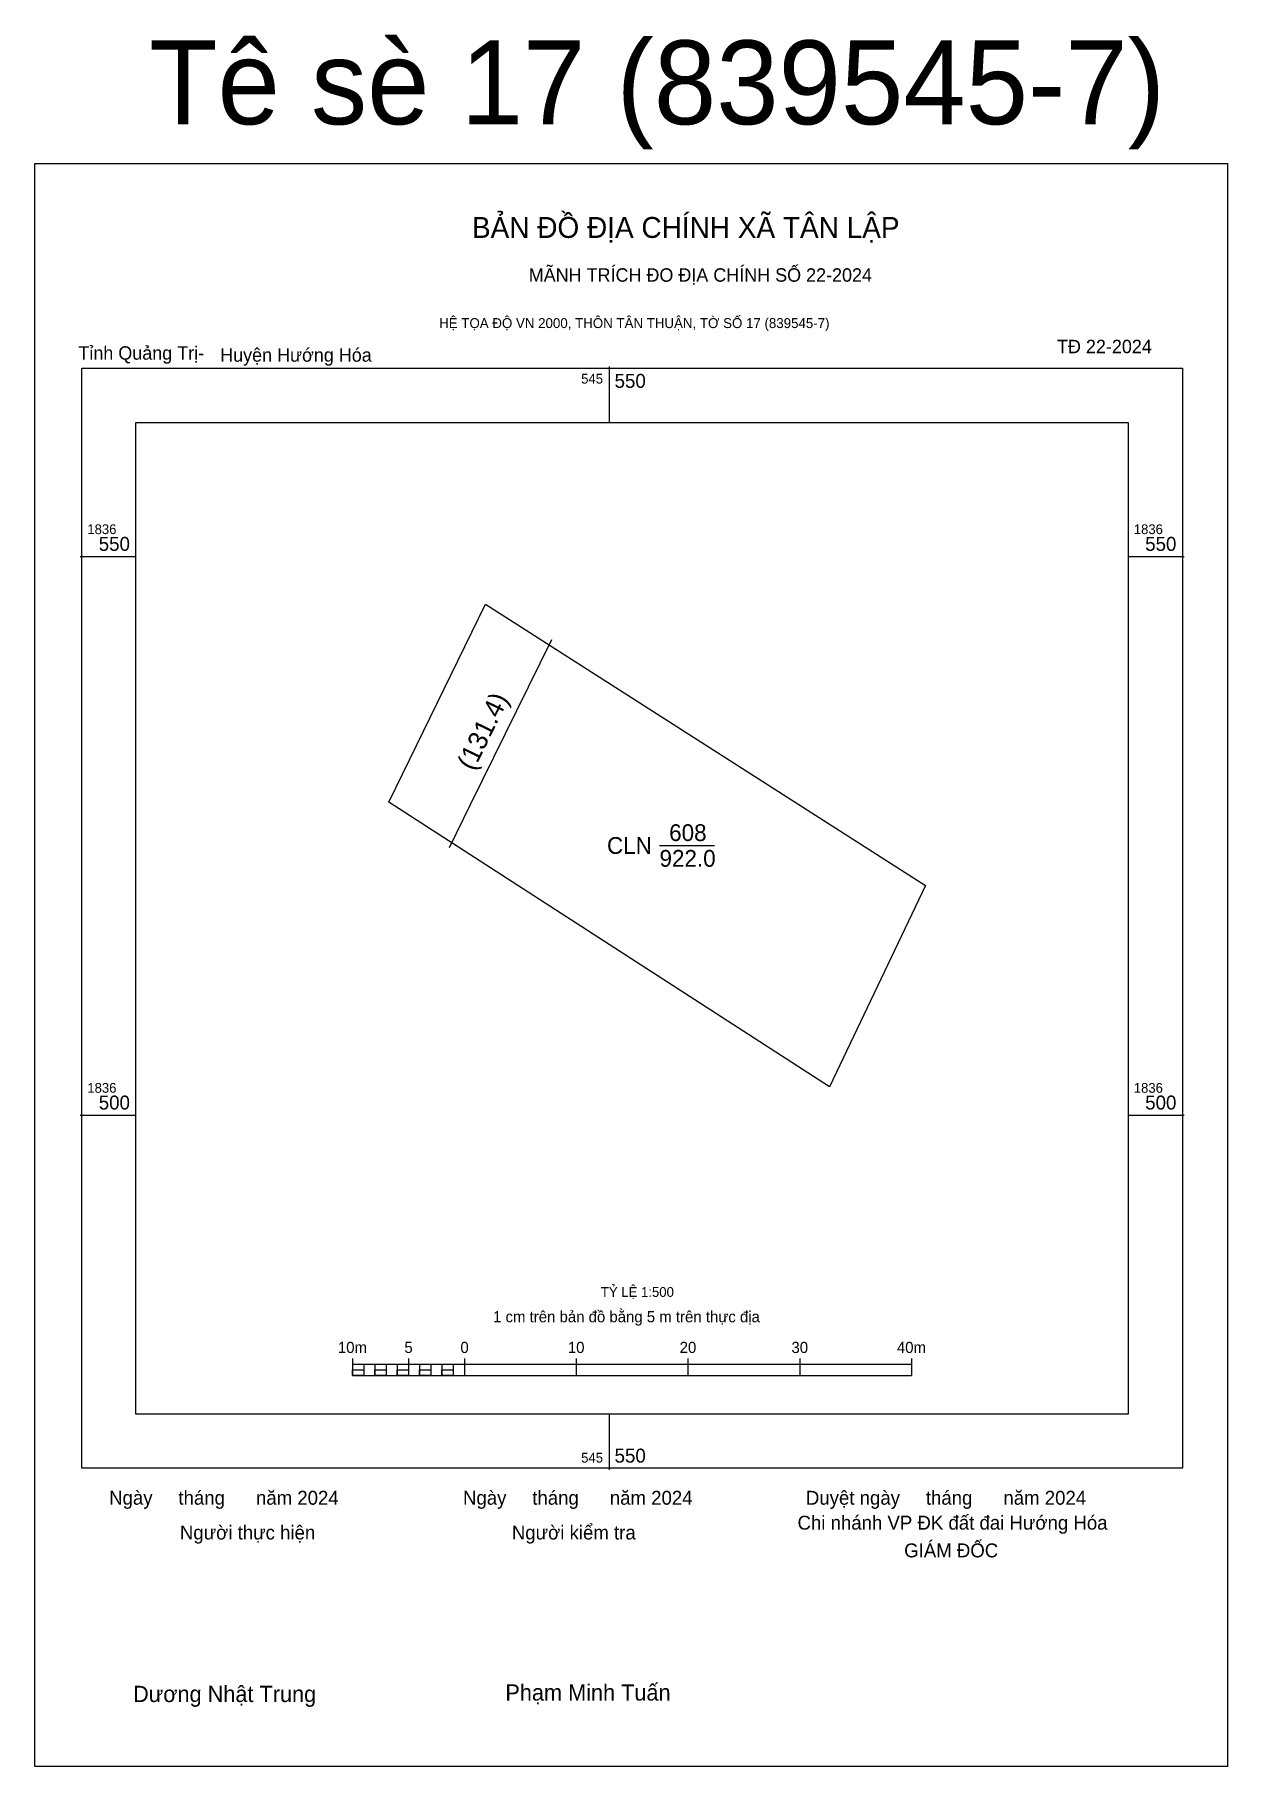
# Model space of a CAD drawing. Extents: x 545499 to 545605, y 1836442 to 1836597.
import ezdxf

# ---------------------------------------------------------------- set-up
doc = ezdxf.new("R2010")
doc.units = 0
for name, color, linetype in [('Level 10', 7, 'Continuous'), ('Level 13', 7, 'Continuous'), ('Level 15', 7, 'Continuous'), ('Level 27', 7, 'Continuous'), ('Level 49', 7, 'Continuous'), ('Level 50', 7, 'Continuous'), ('Level 6', 7, 'Continuous'), ('Level 62', 7, 'Continuous'), ('Level 63', 7, 'Continuous'), ('Level 9', 7, 'Continuous')]:
    doc.layers.add(name, color=color, linetype=linetype)

msp = doc.modelspace()

# ---------------------------------------------------------------- linework, layer by layer
at = {"layer": 'Level 10'}
msp.add_line((545554.52, 1836524.13), (545559.44, 1836524.13), dxfattribs=at)
msp.add_lwpolyline([(545569.73, 1836502.53), (545530.3, 1836528.01), (545538.95, 1836545.72), (545578.32, 1836520.55)], close=True, dxfattribs=at)
at = {"layer": 'Level 15'}
msp.add_lwpolyline([(545498.63, 1836585.17), (545605.31, 1836585.17), (545605.31, 1836441.71), (545498.63, 1836441.71)], close=True, dxfattribs=at)
at = {"layer": 'Level 27'}
for p, q in [((545538.95, 1836545.72), (545538.95, 1836545.72)), ((545530.3, 1836528.01), (545530.3, 1836528)), ((545578.32, 1836520.55), (545578.33, 1836520.55)), ((545569.73, 1836502.53), (545569.73, 1836502.53))]:
    msp.add_line(p, q, dxfattribs=at)
at = {"layer": 'Level 50'}
msp.add_lwpolyline([(545544.85, 1836542.54), (545537.57, 1836527.77), (545535.7, 1836523.92)], dxfattribs=at)
at = {"layer": 'Level 62'}
msp.add_lwpolyline([(545507.69, 1836562), (545596.44, 1836562), (545596.44, 1836473.24), (545507.69, 1836473.24)], close=True, dxfattribs=at)
at = {"layer": 'Level 63'}
for p, q in [((545550, 1836567), (545550, 1836562)), ((545502.69, 1836550), (545507.69, 1836550)), ((545596.44, 1836550), (545601.44, 1836550)), ((545502.69, 1836500), (545507.69, 1836500)), ((545596.44, 1836500), (545601.44, 1836500)), ((545527.06, 1836478.21), (545527.06, 1836476.71)), ((545532.06, 1836478.21), (545532.06, 1836476.71)), ((545537.06, 1836478.21), (545537.06, 1836476.71)), ((545547.06, 1836478.21), (545547.06, 1836476.71)), ((545557.06, 1836478.21), (545557.06, 1836476.71)), ((545567.06, 1836478.21), (545567.06, 1836476.71)), ((545577.06, 1836478.21), (545577.06, 1836476.71)), ((545527.06, 1836477.71), (545577.06, 1836477.71)), ((545527.06, 1836476.71), (545577.06, 1836476.71)), ((545528.06, 1836477.71), (545528.06, 1836476.71)), ((545529.06, 1836477.71), (545529.06, 1836476.71)), ((545530.06, 1836477.71), (545530.06, 1836476.71)), ((545531.06, 1836477.71), (545531.06, 1836476.71)), ((545532.06, 1836477.71), (545532.06, 1836476.71)), ((545533.06, 1836477.71), (545533.06, 1836476.71)), ((545534.06, 1836477.71), (545534.06, 1836476.71)), ((545535.06, 1836477.71), (545535.06, 1836476.71)), ((545536.06, 1836477.71), (545536.06, 1836476.71)), ((545537.06, 1836477.71), (545537.06, 1836476.71)), ((545550, 1836473.24), (545550, 1836468.24))]:
    msp.add_line(p, q, dxfattribs=at)
for points in [[(545502.84, 1836566.84), (545601.29, 1836566.84), (545601.29, 1836468.4), (545502.84, 1836468.4)], [(545527.06, 1836477.21), (545528.06, 1836477.21), (545528.06, 1836476.71), (545527.06, 1836476.71)], [(545527.06, 1836477.21), (545528.06, 1836477.21), (545528.06, 1836476.71), (545527.06, 1836476.71)], [(545529.06, 1836477.21), (545530.06, 1836477.21), (545530.06, 1836476.71), (545529.06, 1836476.71)], [(545531.06, 1836477.21), (545532.06, 1836477.21), (545532.06, 1836476.71), (545531.06, 1836476.71)], [(545533.06, 1836477.21), (545534.06, 1836477.21), (545534.06, 1836476.71), (545533.06, 1836476.71)], [(545535.06, 1836477.21), (545536.06, 1836477.21), (545536.06, 1836476.71), (545535.06, 1836476.71)]]:
    msp.add_lwpolyline(points, close=True, dxfattribs=at)

# ---------------------------------------------------------------- texts
at = {"layer": 'Level 13'}
for s, p in [('608', (545555.38, 1836524.53)), ('CLN', (545549.82, 1836523.38)), ('922.0', (545554.52, 1836522.23))]:
    msp.add_text(s, height=1.5, dxfattribs=at).set_placement(p)
at = {"layer": 'Level 49'}
msp.add_text('(131.4)', height=1.715, rotation=63.9902, dxfattribs=at).set_placement((545537.88, 1836530.74))
at = {"layer": 'Level 6'}
msp.add_text('TỶ LỆ 1:500', height=0.879, dxfattribs=at).set_placement((545549.27, 1836483.73))
at = {"layer": 'Level 63'}
for s, height, p in [('Tê sè 17 (839545-7)', 7.5, (545508.86, 1836588.68)), ('BẢN ĐỒ ĐỊA CHÍNH XÃ TÂN LẬP', 1.8718, (545537.74, 1836578.51)), ('MÃNH TRÍCH ĐO ĐỊA CHÍNH SỐ 22-2024', 1.2011, (545542.82, 1836574.59)), ('HỆ TỌA ĐỘ VN 2000, THÔN TÂN THUẬN, TỜ SỐ 17 (839545-7)', 0.8891, (545534.81, 1836570.44)), ('545', 0.875, (545547.51, 1836565.47)), ('550', 1.25, (545550.5, 1836565.09)), ('1836', 0.875, (545503.34, 1836552)), ('1836', 0.875, (545596.94, 1836552)), ('550', 1.25, (545504.36, 1836550.5)), ('550', 1.25, (545597.96, 1836550.5)), ('1836', 0.875, (545503.34, 1836502)), ('1836', 0.875, (545596.94, 1836502)), ('500', 1.25, (545504.36, 1836500.5)), ('500', 1.25, (545597.96, 1836500.5)), ('1 cm trên bản đồ bằng 5 m trên thực địa', 1, (545539.63, 1836481.46)), ('10m', 1, (545525.75, 1836478.71)), ('5', 1, (545531.7, 1836478.71)), ('0', 1, (545536.71, 1836478.71)), ('10', 1, (545546.32, 1836478.71)), ('20', 1, (545556.32, 1836478.71)), ('30', 1, (545566.32, 1836478.71)), ('40m', 1, (545575.75, 1836478.71)), ('545', 0.875, (545547.51, 1836468.9)), ('550', 1.25, (545550.5, 1836468.9)), ('Ngày     tháng      năm 2024', 1.2442, (545505.29, 1836465.13)), ('Ngày     tháng      năm 2024', 1.2442, (545536.94, 1836465.13)), ('Duyệt ngày     tháng      năm 2024', 1.2442, (545567.61, 1836465.13)), ('Chi nhánh VP ĐK đất đai Hướng Hóa', 1.2442, (545566.86, 1836462.9)), ('Người thực hiện', 1.2442, (545511.62, 1836462.02)), ('Người kiểm tra', 1.2442, (545541.31, 1836462.02)), ('GIÁM ĐỐC', 1.244, (545576.4, 1836460.42)), ('Dương Nhật Trung', 1.4512, (545507.43, 1836447.47)), ('Phạm Minh Tuấn', 1.4512, (545540.73, 1836447.6))]:
    msp.add_text(s, height=height, dxfattribs=at).set_placement(p)
at = {"layer": 'Level 9'}
for s, height, p in [('TĐ 22-2024', 1.201, (545590.07, 1836568.19)), ('Tỉnh Quảng Trị-', 1.2011, (545502.54, 1836567.61)), ('Huyện Hướng Hóa', 1.2011, (545515.22, 1836567.43))]:
    msp.add_text(s, height=height, dxfattribs=at).set_placement(p)

doc.saveas('drawing.dxf')
